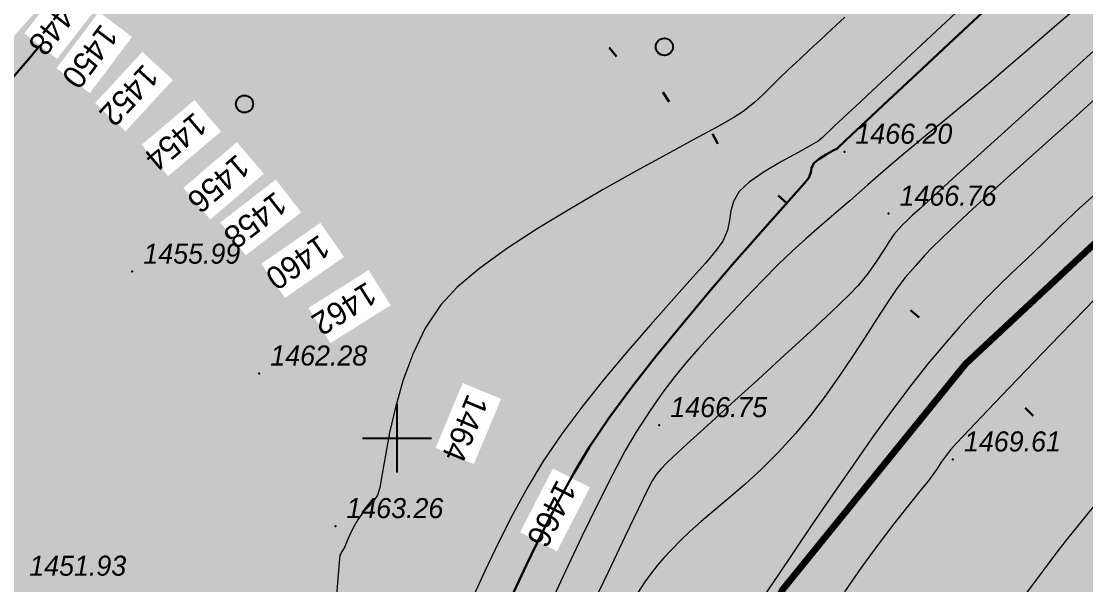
# Model space of a CAD drawing. Header units: millimetres. Extents: x 474337 to 1180020, y 4124662 to 4776603.
# Drawn here: x 657892 to 704354, y 4387146 to 4411738 of the extents above; entities that cross this region are included whole.
import ezdxf

# ---------------------------------------------------------------- set-up
doc = ezdxf.new("R2010")
doc.units = ezdxf.units.MM
doc.header["$PDMODE"] = 32
doc.header["$PDSIZE"] = 0.33
for name, color, linetype in [('(001) Сетка', 92, 'Continuous'), ('(004) Точки рельефа', 7, 'Continuous'), ('(031) Горизонтали', 42, 'Continuous'), ('(038) Деревья', 7, 'Continuous')]:
    doc.layers.add(name, color=color, linetype=linetype)
doc.layers.add('(032) Горизонтали утолщенные', color=32, linetype='Continuous', lineweight=30)
doc.layers.add('(042) Бергштрих11', color=32, linetype='Continuous', lineweight=30)
doc.styles.add('D-431', font='')
doc.styles.add('P-131', font='')
doc.styles.get('D-431').set_extended_font_data('D431', italic=True)
doc.styles.get('P-131').set_extended_font_data('P131')

# ---------------------------------------------------------------- blocks, each defined once
blk = doc.blocks.new('d')
at = {"layer": '(038) Деревья'}
blk.add_ellipse((0, 0), major_axis=(0.2651650429449621, 0.2651650429449621), ratio=0.9999999999999488, start_param=5.497787143782112, end_param=11.7809724509617, dxfattribs=at)
blk = doc.blocks.new('Setka')
at = {"layer": '(001) Сетка'}
for p, q in [((0, 1.5), (0, -1.5)), ((-1.5, 0), (1.5, 0))]:
    blk.add_line(p, q, dxfattribs=at)

msp = doc.modelspace()

# ---------------------------------------------------------------- hatches: boundary and pattern name
at = {"lineweight": 30}
h = msp.add_hatch(color=74, dxfattribs=at)
h.dxf.hatch_style = 1
h.paths.add_polyline_path([(633174.925850153, 4349370.755228996), (632444.8907786608, 4350957.75144577), (636356.9812204838, 4352757.354491234), (637140.5194102526, 4351054.049827576), (640647.5721195936, 4352542.705381393), (648947.2794926167, 4356955.738073349), (669587.2794919014, 4356955.738077164), (677876.0872862339, 4361936.156262398), (686915.6190357208, 4370365.655994415), (689023.8423486948, 4372969.094968796), (689325.9901771545, 4374682.660460472), (688119.7569458485, 4377668.192470551), (687867.8768485785, 4380547.195146561), (691127.5286356211, 4386944.621992111), (699101.0179852247, 4396791.061320305), (709954.3069182634, 4406911.916988373), (729809.8653285503, 4426767.475408554), (742406.3750355244, 4440275.578281403), (758683.973133564, 4456553.176386833), (772811.1562628746, 4469273.349217415), (783393.5385761261, 4478801.769053459), (785865.5140827894, 4481106.92350769), (794073.9118590355, 4490889.311052322), (799709.4589185715, 4497372.266349792), (803430.9370892048, 4500076.078509331), (805224.5002026558, 4502290.944499969), (806413.2316815853, 4502565.384785652), (810168.2761428356, 4501629.147050858), (811415.2312059402, 4501716.342643738), (813288.7894855738, 4504601.369399071), (813464.6382974386, 4507956.76463604), (812971.8697322607, 4511067.982908249), (818451.9601835012, 4519192.551119804), (823656.4398163557, 4525619.548221588), (832236.1312299967, 4532567.245342255), (844049.4412075281, 4539949.020695686), (853922.1308093071, 4545649.02069664), (876869.9387462139, 4557850.586619377), (908019.9387456179, 4557850.586625099), (917858.8546606302, 4544793.904215813), (924047.2213642597, 4575387.615654945), (935916.7194906473, 4597950.650614738), (965442.3881655931, 4643567.092011452), (925088.4144140482, 4624055.883665085), (916352.5244973898, 4619712.462643623), (892615.7587584257, 4615150.076390266), (870020.6938575506, 4612401.301420212), (847687.2509790659, 4604139.170243263), (831188.9811624289, 4600503.354530334), (795359.9811640978, 4594192.354521751), (785631.9811627865, 4597934.354520798), (778244.0403525829, 4576749.643996239), (768573.981172204, 4559771.354516983), (754715.9811785221, 4534815.354515076), (737096.9811844826, 4503664.354512215), (720555.9811906815, 4477258.354509354), (698515.9811985493, 4449781.354504585), (678902.9812022448, 4431955.354500771), (663270.981204629, 4417420.35449791), (630886.9812135696, 4381491.354491234), (612877.9812175035, 4367449.354486465), (597763.9812209606, 4350308.354484558), (601697.9812235832, 4342800.354484558), (603634.9812239408, 4339695.354486465), (581990.5550999641, 4325721.161326408), (577816.9812277555, 4320688.35447979), (569859.9812321663, 4303729.354478836), (566257.9812345505, 4292434.354477882), (567002.7056096792, 4287025.322480202), (569793.8640105724, 4277604.032159805), (568790.8967349529, 4289068.000543594), (570227.7988244295, 4292149.447019577), (573305.7996125221, 4295567.913218498), (590395.304744482, 4304275.451007843), (594338.4913567305, 4310347.425920486), (599670.0719671249, 4313550.962745667), (605802.3409569263, 4315079.909127235), (607943.217882514, 4326093.766124725), (611204.699213624, 4332780.793831825), (613370.6578463316, 4335023.709654808), (616991.2034379244, 4338772.894368172), (615686.4873225689, 4344424.240744591), (632565.5395072699, 4349112.086072922)])
h = msp.add_hatch(color=74, dxfattribs=at)
h.dxf.hatch_style = 1
edge = h.paths.add_edge_path()
edge.add_line((698978.2179442644, 4377260.587080956), (700483.9001795872, 4378576.991654551))
edge.add_line((700483.9001796246, 4378576.991654396), (703408.9773208327, 4375231.335784766))
edge.add_line((703408.9773207903, 4375231.335784912), (707173.1829099122, 4378522.347218899))
edge.add_line((707173.1829098463, 4378522.347219467), (718014.095006778, 4388000.460159967))
edge.add_line((718014.0950068235, 4388000.460159302), (721700.0278167075, 4383784.549898814))
edge.add_line((721700.0278167725, 4383784.549899101), (720194.3455807512, 4382468.145325506))
edge.add_line((720194.3455806971, 4382468.145325661), (723222.076103318, 4379005.076181089))
edge.add_line((723222.0761033297, 4379005.076181412), (715392.5284784405, 4372159.772392758))
edge.add_line((715392.528478384, 4372159.772392273), (712364.7979562287, 4375622.841534051))
edge.add_line((712364.7979562283, 4375622.841533661), (710859.1157197413, 4374306.436959134))
edge.add_line((710859.1157197952, 4374306.436959267), (709805.9920594292, 4375510.982747711))
edge.add_line((709805.9920594692, 4375510.982748032), (704536.1042331619, 4370903.566738587))
edge.add_line((704536.1042331457, 4370903.566738129), (714540.7789963781, 4359460.381740456))
edge.add_line((714540.7789963484, 4359460.38174057), (719810.6668268467, 4364067.79775374))
edge.add_line((719810.6668268442, 4364067.797754288), (730651.5789247073, 4373545.910695719))
edge.add_line((730651.5789246559, 4373545.910695076), (734337.5117340742, 4369330.00043552))
edge.add_line((734337.511734128, 4369330.000435829), (732831.829499038, 4368013.595860371))
edge.add_line((732831.8294990063, 4368013.595860481), (735859.5600216272, 4364550.526718703))
edge.add_line((735859.5600216389, 4364550.526719093), (728030.0123958184, 4357705.222928577))
edge.add_line((728030.0123958588, 4357705.222928047), (725002.2818732378, 4361168.292069825))
edge.add_line((725002.2818732262, 4361168.292070389), (723496.5996372049, 4359851.887494931))
edge.add_line((723496.5996371508, 4359851.887494087), (722443.4759772504, 4361056.433284394))
edge.add_line((722443.4759773016, 4361056.43328476), (717173.588143078, 4356449.017267864))
edge.add_line((717173.5881431103, 4356449.017268181), (727072.9991651233, 4345126.231236169))
edge.add_arc((729464.8042089939, 4346937.106333733), 2999.999998182255, 217.1299650797644, 344.36545165965)
edge.add_line((732353.8049206734, 4346128.604709625), (748796.3644492301, 4395152.867594276))
edge.add_arc((757861.2017742395, 4391957.698022842), 9611.471496198747, 104.4216975410234, 160.5834892415612, ccw=False)
edge.add_line((755467.4007329941, 4401266.301617622), (769971.1922591495, 4405365.924231296))
edge.add_line((769971.1922591925, 4405365.924230576), (766593.5096618789, 4417331.282277168))
edge.add_line((766593.5096617937, 4417331.282278061), (757739.5102945092, 4414831.943502234))
edge.add_line((757739.5102945566, 4414831.943501472), (749983.3337610579, 4442308.009844447))
edge.add_line((749983.333761096, 4442308.00984478), (763600.4533250515, 4446151.965597148))
edge.add_line((763600.4533250332, 4446151.965597153), (764185.2686670015, 4444083.030706749))
edge.add_line((764185.2686669827, 4444083.030706406), (811101.7596837856, 4457327.014846615))
edge.add_line((811101.7596838474, 4457327.014846802), (810150.9090914046, 4460695.379897964))
edge.add_line((810150.9090913534, 4460695.379898071), (744212.5341280613, 4442081.73737349))
edge.add_line((744212.5341280699, 4442081.737373352), (742406.3750355245, 4440275.578281272))
edge.add_line((742406.3750355244, 4440275.578281403), (729809.865328133, 4426767.475408314))
edge.add_line((729809.8653280735, 4426767.475408554), (709954.3069176908, 4406911.916989324))
edge.add_line((709954.3069177866, 4406911.916989326), (699101.0179848197, 4396791.061320955))
edge.add_line((699101.0179847479, 4396791.061320305), (691127.5286351885, 4386944.621991512))
edge.add_line((691127.5286352634, 4386944.621992111), (690900.724331331, 4386499.493482345))
edge.add_line((690900.7243312597, 4386499.49348259), (698978.2179442295, 4377260.587081552))
edge = h.paths.add_edge_path()
edge.add_arc((842989.3083401918, 4446785.767046928), 3000.000000867988, 225.0000000314432, 320.5298969870217)
edge.add_line((845305.1774944067, 4444878.740548134), (860128.1094646002, 4462879.523947477))
edge.add_arc((857596.0917190313, 4464488.52553463), 2999.999995140997, 327.5655839743245, 394.4299212899775)
edge.add_line((860070.5467526913, 4466184.718996048), (857994.2867980138, 4468559.511511304))
edge.add_line((857994.2867980003, 4468559.511511803), (851218.7167445193, 4462635.690939007))
edge.add_line((851218.7167445421, 4462635.69093895), (851613.6381195077, 4462183.986267352))
edge.add_line((851613.6381194592, 4462183.98626709), (843784.0904936387, 4455338.682476574))
edge.add_line((843784.090493679, 4455338.682476997), (840756.3599719894, 4458801.751619707))
edge.add_line((840756.3599720001, 4458801.751619339), (839250.6777359789, 4457485.347043881))
edge.add_line((839250.6777359247, 4457485.347043991), (835564.7449255751, 4461701.257303547))
edge.add_line((835564.7449256182, 4461701.257303238), (846405.6570225499, 4471179.370242806))
edge.add_line((846405.6570224762, 4471179.370243073), (850091.5898328258, 4466963.459983516))
edge.add_line((850091.589832902, 4466963.459983826), (855361.4776480334, 4471570.875984889))
edge.add_line((855361.4776480198, 4471570.875984192), (845356.8028791995, 4483014.060975346))
edge.add_line((845356.8028792143, 4483014.060976028), (838581.232815023, 4477090.240392989))
edge.add_line((838581.2328150272, 4477090.240392685), (838976.1541890615, 4476638.535720156))
edge.add_line((838976.1541889906, 4476638.535719872), (831146.6065650327, 4469793.231930287))
edge.add_line((831146.6065651178, 4469793.231930733), (828118.8760429625, 4473256.301073442))
edge.add_line((828118.8760429621, 4473256.301073074), (826613.1938069408, 4471939.896497617))
edge.add_line((826613.1938068867, 4471939.896497726), (822927.260996537, 4476155.806757282))
edge.add_line((822927.2609965801, 4476155.806756973), (833768.1730925805, 4485633.919698404))
edge.add_line((833768.1730924845, 4485633.919698715), (837454.1059023684, 4481418.009437297))
edge.add_line((837454.1059024334, 4481418.009437561), (842723.993729672, 4486025.425447006))
edge.add_line((842723.9937297106, 4486025.42544651), (832719.3189608903, 4497468.610438596))
edge.add_line((832719.3189607859, 4497468.610439301), (825943.7488989229, 4491544.789859986))
edge.add_line((825943.748898983, 4491544.789859772), (826338.6702720859, 4491093.085186311))
edge.add_line((826338.6702721119, 4491093.085186005), (818509.1226472227, 4484247.781395488))
edge.add_line((818509.1226471663, 4484247.781395912), (815481.3921245453, 4487710.85053769))
edge.add_line((815481.3921245337, 4487710.8505373), (813975.709888978, 4486394.445962774))
edge.add_line((813975.7098890543, 4486394.445962906), (810289.7770791703, 4490610.356222462))
edge.add_line((810289.7770791054, 4490610.356222153), (821130.6891751058, 4500088.469162652))
edge.add_line((821130.6891751289, 4500088.469162941), (824816.6219854786, 4495872.558902454))
edge.add_line((824816.6219854355, 4495872.55890274), (830086.5098108115, 4500479.974912185))
edge.add_line((830086.5098108053, 4500479.97491169), (816393.9033754374, 4516141.356422416))
edge.add_line((816393.9033755064, 4516141.356422424), (812971.8697322202, 4511067.982908291))
edge.add_line((812971.8697322607, 4511067.982908249), (813464.6382974443, 4507956.764635598))
edge.add_line((813464.6382974386, 4507956.76463604), (813288.789485577, 4504601.369399118))
edge.add_line((813288.7894855738, 4504601.369399071), (811415.2312060161, 4501716.342644313))
edge.add_line((811415.2312059402, 4501716.342643738), (810168.2761427695, 4501629.147050807))
edge.add_line((810168.2761428356, 4501629.147050858), (806413.2316816776, 4502565.384785582))
edge.add_line((806413.2316815853, 4502565.384785652), (805224.5002026146, 4502290.944499907))
edge.add_line((805224.5002026558, 4502290.944499969), (803430.9370891413, 4500076.078509096))
edge.add_line((803430.9370892048, 4500076.078509331), (799709.4589185588, 4497372.266349783))
edge.add_line((799709.4589185715, 4497372.266349792), (794073.9118590883, 4490889.311052458))
edge.add_line((794073.9118590355, 4490889.311052322), (785865.5140828342, 4481106.923507173))
edge.add_line((785865.5140827894, 4481106.92350769), (783393.5385760865, 4478801.76905377))
edge.add_line((783393.5385761261, 4478801.769053459), (772811.1562628817, 4469273.349217213))
edge.add_line((772811.1562628746, 4469273.349217415), (758683.9731335924, 4456553.176386794))
edge.add_line((758683.973133564, 4456553.176386833), (752899.1419320141, 4450768.34518249))
edge.add_line((752899.1419320107, 4450768.345182419), (796972.1992958621, 4463209.660809844))
edge.add_line((796972.1992958784, 4463209.660809517), (794798.8265070985, 4470908.780943489))
edge.add_line((794798.8265070915, 4470908.780943871), (808272.2867438705, 4474712.183323886))
edge.add_line((808272.2867438793, 4474712.18332386), (810445.6595321936, 4467013.06319082))
edge.add_line((810445.6595321894, 4467013.06319046), (815613.5463740189, 4468471.89802483))
edge.add_arc((816156.8895702362, 4466547.117992401), 2000.000000636864, 45.00000001650773, 105.7637609106549, ccw=False)
edge.add_line((817571.1031326056, 4467961.331554413), (840867.9879970895, 4444664.446701454))

# ---------------------------------------------------------------- linework, layer by layer
at = {"layer": '(004) Точки рельефа', "linetype": 'ByBlock', "lineweight": -2}
for p in [(693818.9812072515, 4406044.354504585, 1464695.49997269), (695745.9812083244, 4403341.354504585, 1465247.49997268), (662738.7643483877, 4400809.755864143, 1454481.452886442), (668280.981210351, 4396365.354499817, 1460774.499972763), (685739.981210351, 4394111.354503632, 1465242.49997268), (698559.2251710892, 4392614.186707497, 1468101.142623292), (671600.9812120199, 4389703.354499817, 1461745.499972745)]:
    msp.add_point(p, dxfattribs=at)
at = {"layer": '(031) Горизонтали', "color": 42, "linetype": 'Continuous', "lineweight": 0}
for points, elevation in [([(705212.6149452925, 4408755.159213066), (703799.3129185438, 4407486.532387733), (702451.0631068945, 4406278.392141342), (701230.4180424213, 4405184.200014114), (700199.9302550554, 4404257.417538643), (699422.1522763968, 4403551.50624752), (698959.6366376877, 4403119.927679062), (698451.2855482101, 4402630.000005722), (698035.1989532709, 4402232.590429306), (697670.6251071692, 4401876.708937645), (697316.8122692108, 4401511.365520477), (696933.0086952448, 4401085.570165634), (696478.4626432657, 4400548.332865715), (696114.5427113771, 4400068.418237686), (695697.3531160355, 4399459.151774406), (695231.7467451096, 4398746.339725494), (694722.5764886141, 4397955.788337708), (694174.695235014, 4397113.303861618), (693592.9558736086, 4396244.692541122), (692982.2112934589, 4395375.760625839), (692347.3143832684, 4394532.314364433), (691693.1180305481, 4393740.160003662), (690944.1956658363, 4392927.117997169), (690198.1033039093, 4392190.060539246), (689470.8320530653, 4391524.156614304), (688778.3730192184, 4390924.575211525), (688136.7173110247, 4390386.485311508), (687561.8560355902, 4389905.055903435), (687069.780299902, 4389475.455970764), (686676.4812115431, 4389092.854503632), (686272.4607642889, 4388664.836915016), (685943.7149269581, 4388313.1608181), (685660.8953671455, 4387993.540908813), (685394.6537538767, 4387661.691880226), (685115.6417551041, 4387273.328428268), (684794.5110402107, 4386784.165249825)], 1465990.499972666), ([(704887.4380565882, 4404292.121829033), (704085.5648081303, 4403576.783984184), (703284.8794769049, 4402821.910420418), (702461.0837965012, 4402025.67550087), (701747.6477838755, 4401343.622866631), (701116.2457165718, 4400740.310381889), (700538.5518732071, 4400180.295909882), (699986.2405319214, 4399628.137312889), (699430.9859725237, 4399048.392457008), (698844.4624712467, 4398405.61920166), (698198.3443073034, 4397664.375412941), (697464.3057601452, 4396789.218951225), (696761.3605934381, 4395901.933649063), (695962.0882159472, 4394835.338368416), (695098.024443984, 4393640.867260933), (694200.7050955296, 4392369.954471588), (693301.6659904718, 4391074.034153938), (692432.4429461956, 4389804.54045105), (691624.5717810392, 4388612.907513618), (690909.5883135796, 4387550.569487572), (690319.0283615589, 4386668.960525513)], 1466990.499972647), ([(705411.751508832, 4400293.096033096), (704353.4729425907, 4399203.046563148), (703230.8505854607, 4398042.169780731), (702102.9246525764, 4396871.904428482), (701028.7353597879, 4395753.689246178), (700067.3229203224, 4394748.962974548), (699277.7275496721, 4393919.164355278), (698718.989463687, 4393325.732128143), (698450.148876071, 4393030.105034828), (698215.2123634815, 4392731.155472755), (698045.256606102, 4392487.635790825), (697882.8152029514, 4392238.018718719), (697670.4217523336, 4391920.776979446), (697472.024912715, 4391665.163625717), (697103.4557709694, 4391211.78143692), (696596.8164645433, 4390584.941417694), (695984.2091302872, 4389808.954574585), (695297.7359027863, 4388908.131918907), (694569.4989202023, 4387906.784450531), (693831.6003198624, 4386829.223179817)], 1467990.499972628), ([(704682.6965326071, 4390541.302794456), (704123.3491181135, 4389867.815926552), (703613.638625145, 4389233.754187584), (703134.1641546488, 4388618.445381165), (702665.5248074532, 4388001.217326164), (702188.3196827173, 4387361.397828102), (701683.1478831768, 4386678.314705849)], 1469990.499972591)]:
    msp.add_lwpolyline(points, dxfattribs=dict(at, elevation=elevation))
at = {"layer": '(032) Горизонтали утолщенные', "color": 32, "linetype": 'Continuous', "lineweight": 30, "elevation": 1446490.499973029}
msp.add_lwpolyline([(657324.2506330013, 4409053.206459999), (658165.6920989752, 4410033.049113274), (658725.8383497, 4410707.893940926), (659448.4905847311, 4411636.031294823), (660159.2269567251, 4412591.277263641)], dxfattribs=at)
at = {"layer": '(042) Бергштрих11', "color": 32, "linetype": 'Continuous', "lineweight": 30}
for p, q in [((683870.787565589, 4410208.106057167, 1458490.499972805), (683559.356569767, 4410599.271922112, 1458490.499972805)), ((686169.6538734436, 4408224.532894135, 1460490.499972768), (685892.6632380486, 4408640.797457695, 1460490.499972768)), ((688299.9740353823, 4406386.38950634, 1462490.499972731), (688061.4174357653, 4406825.810430527, 1462490.499972731)), ((691302.3484050035, 4403795.795523643, 1464490.499972694), (690928.9481499195, 4404128.319581032, 1464490.499972694)), ((697086.1195909977, 4398805.277690887, 1466490.499972656), (696703.3692195415, 4399126.995196342, 1466490.499972656)), ((702062.0259970427, 4394511.824707985, 1468490.499972619), (701706.7453815937, 4394863.642394066, 1468490.499972619))]:
    msp.add_line(p, q, dxfattribs=at)

# ---------------------------------------------------------------- block references
at = {"layer": '(038) Деревья', "linetype": 'Continuous', "xscale": 999.9999999813735, "yscale": 999.9999999813735, "zscale": 999.9999999813735}
for p in [(685963.0627869368, 4410623.801246643, -1509.5), (667636.5103832483, 4408126.919557571, -1509.5)]:
    msp.add_blockref('d', p, dxfattribs=at)

# ---------------------------------------------------------------- texts
at = {"layer": '(004) Точки рельефа', "linetype": 'ByBlock', "char_height": 874.9999999837019, "attachment_point": 4, "rotation": 1.257727448791041e-08, "style": 'D-431'}
for s, insert in [('1466.20', (694300.5049278736, 4406823.369498253, 1464695.49997269)), ('1466.76', (696227.504927516, 4404120.369501114, 1465247.49997268)), ('1455.99', (663220.2880688906, 4401588.770857811, 1454481.452886442)), ('1462.28', (668762.5049304962, 4397144.369493484, 1460774.499972763)), ('1466.75', (686221.5049299002, 4394890.369496346, 1465242.49997268)), ('1469.61', (699040.7488907576, 4393393.201704979, 1468101.142623292)), ('1463.26', (672082.5049307346, 4390482.369495392, 1461745.499972745)), ('1451.93', (658240.5049312115, 4387969.369493484, 1450417.499972956))]:
    msp.add_mtext(s, dxfattribs=dict(at, insert=insert))

# ---------------------------------------------------------------- next in the draw order: wipeouts: each hides what was drawn before it
for points, z in [([(659864.8469227488, 4413574.112918038), (658024.9618633927, 4411211.059204001), (659453.8629203116, 4410098.509925202), (661293.7479799711, 4412461.5636392385)], 1446490.499973029), ([(677162.1000702167, 4395951.0241114795), (675977.5946471354, 4393109.789000152), (677649.0994278503, 4392412.94189013), (678833.6048496962, 4395254.176998986)], 1462490.499972731), ([(681097.6739627207, 4392219.725204611), (679664.7028749555, 4389433.235086154), (681275.17378179, 4388605.039704677), (682708.144867977, 4391391.529822291)], 1464490.499972694)]:
    msp.add_wipeout(points).translate(0, 0, z).dxf.layer = '(032) Горизонтали утолщенные'

# ---------------------------------------------------------------- next in the draw order: linework, layer by layer
at = {"layer": '(031) Горизонтали', "color": 42, "linetype": 'Continuous', "lineweight": 0}
for points, elevation in [([(704412.1226892471, 4412713.072656631), (703099.6472929716, 4411583.089950562), (701900.5322877169, 4410552.211187363), (700880.0502476692, 4409676.888654709), (700103.4737440348, 4409013.574655533), (699305.129617691, 4408339.688524246), (698624.6637973785, 4407774.339749336), (698023.3529925346, 4407280.711993217), (697462.4739152193, 4406821.988907814), (696903.3032765388, 4406361.354154587), (696307.1177874804, 4405861.991392136), (695635.194160819, 4405287.084273338), (694848.8091061115, 4404599.816461563), (694052.8678808212, 4403904.033014297), (693356.555954814, 4403303.291194916), (692727.570366025, 4402760.342967987), (692133.6081473827, 4402237.940292358), (691542.3663332462, 4401698.835129738), (690921.5419603586, 4401105.779442787), (690238.8320643902, 4400421.525192261), (689461.9336766005, 4399608.824338913), (688691.8434598446, 4398792.592289925), (688031.4359179735, 4398092.404005051), (687451.224853754, 4397463.000788689), (686921.7240749598, 4396859.123939514), (686413.4473828077, 4396235.514759064), (685896.9085844755, 4395546.914546013), (685342.621483326, 4394748.064604759), (684721.099883318, 4393793.706232071), (684257.0330998898, 4393001.749464989), (683696.4181009531, 4391947.91028595), (683059.0004563332, 4390681.945252419), (682364.5257363319, 4389253.610926628), (681632.7395113707, 4387712.663866043), (680883.3873510361, 4386108.860624313)], 1464990.499972684), ([(698908.5331552029, 4412312.907628059), (697405.0842655897, 4410912.0135355), (696086.2380934954, 4409683.121903419), (695027.4197751284, 4408696.519937515), (694304.0544463396, 4408022.494842529), (693991.5672436953, 4407731.333827019), (693749.5523638725, 4407505.828953743), (693545.7692167759, 4407315.912179947), (693365.0223685503, 4407147.556156158), (693192.1163884401, 4406986.733540535), (693008.8007514477, 4406808.006317139), (692863.9214675426, 4406665.246522903), (692668.8772284985, 4406501.660191536), (692367.9576835632, 4406324.185131073), (691795.8937700987, 4406013.52504921), (691074.2368408442, 4405612.931219101), (690324.5382438898, 4405165.65490818), (689668.3493311405, 4404714.947390556), (689227.2214530706, 4404304.059934616), (688973.4843740463, 4403873.524022102), (688859.3271402121, 4403468.101971626), (688800.2418795824, 4403061.455133438), (688711.7207189798, 4402627.244852066), (688509.2557845116, 4402139.132469177), (688240.9614826441, 4401764.252307892), (687750.5994420052, 4401182.606579781), (687078.5417919159, 4400422.922920227), (686265.1606607437, 4399513.928972244), (685350.8281786442, 4398484.352381706), (684375.9164744616, 4397362.920788765), (683380.7976763248, 4396178.361832619), (682405.8439145088, 4394959.403157234), (681491.4273169041, 4393734.772408485), (680677.9200150967, 4392533.197223663), (680004.2424128056, 4391413.750878334), (679349.6758440733, 4390221.545886993), (678719.5689027309, 4388986.315532684), (678119.2701846361, 4387737.79309845), (677554.1282851696, 4386505.711868286)], 1463990.499972703), ([(705009.4666565657, 4410729.872105598), (703344.8322821856, 4409216.776604652), (701721.5955836773, 4407743.107030869), (700213.2033600807, 4406374.657334328), (698893.1024118662, 4405177.221465111), (697834.7395386696, 4404216.593373299), (697111.5615407228, 4403558.567005157), (696797.0152179003, 4403268.936309814), (696559.7777308226, 4403040.977339745), (696375.4407877922, 4402862.338523865), (696199.022526145, 4402676.736982346), (695985.5410859585, 4402427.88982296), (695772.2129713297, 4402129.986404419), (695520.0810937881, 4401732.376058578), (695218.107385397, 4401261.054432869), (694855.2537814379, 4400742.017177582), (694420.4822143316, 4400201.259936333), (694002.0685762167, 4399772.868971825), (693275.1171839237, 4399077.992364883), (692320.4474680424, 4398187.646539688), (691218.87885952, 4397172.847912788), (690051.2307876348, 4396104.612903595), (688898.322683692, 4395053.957933426), (687840.9739745855, 4394091.899416924), (686960.0040949583, 4393289.453778267), (686336.2324721813, 4392717.637432098), (686050.4785370827, 4392447.466802597), (685807.5292874575, 4392188.958735466), (685625.4876158237, 4391972.963685036), (685426.5098166466, 4391682.019028664), (685241.5062491894, 4391319.068991661), (684831.2694970369, 4390474.217337608), (684237.9151685238, 4389237.781497955), (683503.558867693, 4387700.078909874), (682670.31620121, 4385951.427001953)], 1465490.499972675)]:
    msp.add_lwpolyline(points, dxfattribs=dict(at, elevation=elevation))
at = {"layer": '(032) Горизонтали утолщенные', "color": 32, "linetype": 'Continuous', "lineweight": 30, "elevation": 1464490.499972694}
msp.add_lwpolyline([(699866.8738065958, 4412139.088281631), (698375.6011149883, 4410746.602607727), (696978.3187888861, 4409441.24259758), (695752.0304613113, 4408295.200017929), (694773.7397661209, 4407380.666644096), (694120.4503344297, 4406769.834245682), (693869.1657993793, 4406534.894589424), (693731.7782890797, 4406406.893191338), (693636.701366663, 4406318.379613876), (693561.8228007555, 4406246.31182003), (693484.553809166, 4406177.329917908), (693333.071532011, 4406093.533514977), (693031.126437068, 4405926.835674286), (692705.7037394047, 4405725.630325317), (692483.7886545658, 4405538.311401367), (692384.884373188, 4405334.189015388), (692353.2159420252, 4405136.168781281), (692275.0184957981, 4404908.793485641), (692082.8560733795, 4404676.08521843), (691613.783441782, 4404145.514346123), (690914.8814467192, 4403360.698399544), (690033.2309346199, 4402365.254906654), (689015.9127515554, 4401202.801401138), (687910.0077440739, 4399916.955410004), (686762.5967576504, 4398551.334464073), (685620.7606396675, 4397149.55609417), (684531.5802339315, 4395755.237828255), (683542.1363893747, 4394411.997197151), (682699.5099494457, 4393163.451728821), (682005.0204066038, 4392009.321365356), (681308.400197506, 4390744.335630417), (680617.7306255102, 4389401.291130066), (679941.0929903984, 4388012.984456062), (679286.5685914755, 4386612.212212563)], dxfattribs=at)

# ---------------------------------------------------------------- next in the draw order: block references
at = {"layer": '(001) Сетка', "xscale": 999.9999999813735, "yscale": 999.9999999813735, "zscale": 999.9999999813735}
msp.add_blockref('Setka', (674290.9812104702, 4393540.354498863, -1509.5), dxfattribs=at)

# ---------------------------------------------------------------- next in the draw order: texts
at = {"layer": '(032) Горизонтали утолщенные', "style": 'P-131'}
for s, rotation, p in [('1464', 247.3688390580684, (677385.4173591137, 4395528.742260933, 1462490.499972731)), ('1466', 242.7852051683859, (681286.5307098627, 4391780.947695732, 1464490.499972694))]:
    msp.add_text(s, height=999.9999999813735, rotation=rotation, dxfattribs=at).set_placement(p)

# ---------------------------------------------------------------- next in the draw order: wipeouts: each hides what was drawn before it
msp.add_wipeout([(661277.2175981926, 4412144.383398663), (659433.7560057638, 4409688.465375399), (660882.0812703951, 4408601.323226294), (662725.5428626176, 4411057.241248731)]).translate(0, 0, 1448490.499972992).dxf.layer = '(032) Горизонтали утолщенные'

# ---------------------------------------------------------------- next in the draw order: texts
msp.add_text('1448', height=999.9999999813735, rotation=232.0955023101091, dxfattribs=at).set_placement((659969.037429452, 4413107.918848038, 1446490.499973029))

# ---------------------------------------------------------------- next in the draw order: wipeouts: each hides what was drawn before it
msp.add_wipeout([(663178.7368235056, 4410403.281551132), (661113.2029008551, 4408168.329809621), (662443.1498388486, 4406939.197893434), (664508.683761499, 4409174.14963414)]).translate(0, 0, 1450490.499972954).dxf.layer = '(032) Горизонтали утолщенные'

# ---------------------------------------------------------------- next in the draw order: texts
msp.add_text('1450', height=999.9999999813735, rotation=233.1073681126218, dxfattribs=at).set_placement((661389.6245993376, 4411680.101976395, 1448490.499972992))

# ---------------------------------------------------------------- next in the draw order: wipeouts: each hides what was drawn before it
msp.add_wipeout([(665452.3863838485, 4408296.545244499), (663147.5842098569, 4406349.397438695), (664304.2633354915, 4404980.258149401), (666609.0655093825, 4406927.405955206)]).translate(0, 0, 1452490.499972917).dxf.layer = '(032) Горизонтали утолщенные'

# ---------------------------------------------------------------- next in the draw order: texts
msp.add_text('1452', height=999.9999999813735, rotation=227.256003119376, dxfattribs=at).set_placement((663243.2255166769, 4409929.959483147, 1450490.499972954))

# ---------------------------------------------------------------- next in the draw order: wipeouts: each hides what was drawn before it
msp.add_wipeout([(667301.8148183108, 4406461.512041103), (664967.0462753136, 4404464.542293518), (666144.1457466857, 4403088.329750319), (668478.914288763, 4405085.299498722)]).translate(0, 0, 1454490.49997288).dxf.layer = '(032) Горизонтали утолщенные'

# ---------------------------------------------------------------- next in the draw order: texts
msp.add_text('1454', height=999.9999999813735, rotation=220.1918625029979, dxfattribs=at).set_placement((665458.1762211323, 4407818.885271072, 1452490.499972917))

# ---------------------------------------------------------------- next in the draw order: wipeouts: each hides what was drawn before it
msp.add_wipeout([(668998.2827755593, 4404827.754677646), (666583.1164349752, 4402955.425634746), (667692.6633422431, 4401524.191976791), (670107.8296828271, 4403396.52101887)]).translate(0, 0, 1456490.499972843).dxf.layer = '(032) Горизонтали утолщенные'

# ---------------------------------------------------------------- next in the draw order: texts
msp.add_text('1456', height=999.9999999813735, rotation=220.5409691219492, dxfattribs=at).set_placement((667310.5149388313, 4405983.896211624, 1454490.49997288))

# ---------------------------------------------------------------- next in the draw order: wipeouts: each hides what was drawn before it
msp.add_wipeout([(670945.3540694023, 4402937.439951034), (668371.1198432754, 4401153.645885611), (669402.5659671586, 4399665.142268407), (671976.8001947547, 4401448.93633467)]).translate(0, 0, 1458490.499972805).dxf.layer = '(032) Горизонтали утолщенные'

# ---------------------------------------------------------------- next in the draw order: texts
msp.add_text('1458', height=999.9999999813735, rotation=217.7842074613248, dxfattribs=at).set_placement((668984.0014141798, 4404350.273144722, 1456490.499972843))

# ---------------------------------------------------------------- next in the draw order: wipeouts: each hides what was drawn before it
msp.add_wipeout([(673049.1666942819, 4400877.567189206), (670422.2095748398, 4399223.514345217), (671387.1233256552, 4397691.043928358), (674014.0804463517, 4399345.096774021)]).translate(0, 0, 1460490.499972768).dxf.layer = '(032) Горизонтали утолщенные'

# ---------------------------------------------------------------- next in the draw order: linework, layer by layer
at = {"layer": '(031) Горизонтали', "color": 42, "linetype": 'Continuous', "lineweight": 0, "elevation": 1461990.49997274}
msp.add_lwpolyline([(693842.9403015375, 4411922.437677383), (693278.5408649445, 4411396.445760727), (692770.6997388601, 4410923.167993546), (692302.1419479847, 4410486.657339096), (691855.5925184488, 4410070.966768265), (691413.7764772177, 4409660.149247169), (690955.0260565281, 4409219.932994843), (690598.3200393915, 4408860.776976585), (690270.228674531, 4408535.612288475), (689897.3222136497, 4408197.370031357), (689406.170904994, 4407798.981293678), (688988.0670466423, 4407532.754815102), (688251.5788925886, 4407118.030880928), (687255.0036753416, 4406575.553232193), (686056.638631463, 4405926.06560421), (684714.7809938192, 4405190.311738968), (683287.7279986143, 4404389.035373688), (681833.7768801451, 4403542.980247498), (680411.2248724699, 4402672.890099525), (679078.3692106009, 4401799.508667946), (677893.5071282387, 4400943.579691887), (676914.9358623028, 4400125.846912384), (676200.9526445866, 4399367.054065704), (675523.5041326284, 4398338.181213379), (674979.0404487848, 4397213.052309036), (674550.3572487831, 4396044.268639565), (674220.2501890659, 4394884.431483269), (673971.5149246454, 4393786.142128944), (673786.9471108913, 4392802.001859665), (673649.3424053192, 4391984.611959457), (673541.4964632988, 4391386.573711395), (673446.2049400806, 4391060.488397598), (673237.7032942772, 4390749.067901611), (673032.1656243801, 4390530.968578339), (672819.9864479303, 4390315.551867485), (672591.560279727, 4390012.179206848), (672374.9288201332, 4389627.849200249), (672203.8200472593, 4389261.100146294), (672077.1578938961, 4388958.603016853), (671993.8662874699, 4388767.028781891), (671886.456159234, 4388591.481838226), (671797.9187451601, 4388410.070640564), (671768.6502847672, 4388122.203176498), (671711.6240446568, 4387406.92683506), (671625.9989345074, 4386348.817908287)], dxfattribs=at)
at = {"color": 1, "lineweight": 100, "elevation": 1453684.499972895}
msp.add_lwpolyline([(709954.3069182634, 4406911.916988373), (699101.0179852247, 4396791.061320305), (691127.5286356211, 4386944.621992111), (687867.8768485785, 4380547.195146561), (688119.7569458485, 4377668.192470551), (689325.9901771545, 4374682.660460472), (689023.8423486948, 4372969.094968796), (686915.6190357208, 4370365.655994415), (677876.0872862339, 4361936.156262398), (669587.2794919014, 4356955.738077164), (664553.9812197685, 4352300.35449791), (643131.9836521149, 4345328.346679688)], dxfattribs=at)

# ---------------------------------------------------------------- next in the draw order: texts
at = {"layer": '(032) Горизонтали утолщенные', "style": 'P-131'}
for s, rotation, p in [('1460', 214.7196999240284, (670905.5668509007, 4402461.40471077, 1458490.499972805)), ('1462', 212.1964024986182, (672988.460308671, 4400403.745168686, 1460490.499972768))]:
    msp.add_text(s, height=999.9999999813735, rotation=rotation, dxfattribs=at).set_placement(p)

doc.saveas('drawing.dxf')
